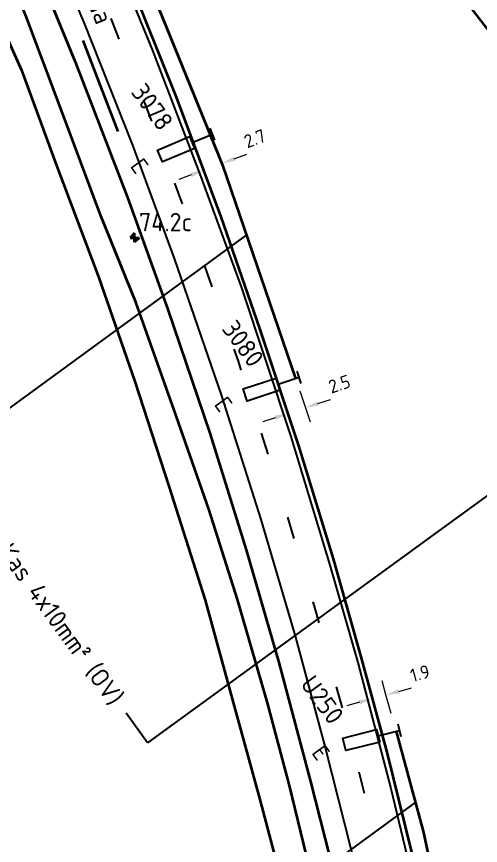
# Model space of a CAD drawing. Header units: metres. Extents: x 134219 to 139080, y 438661 to 444352.
# Drawn here: x 135154.9 to 135218, y 443254.8 to 443367.6 of the extents above; entities that cross this region are included whole.
import ezdxf
from ezdxf.enums import TextEntityAlignment as Align

# ---------------------------------------------------------------- set-up
doc = ezdxf.new("R2010")
doc.units = ezdxf.units.M
doc.linetypes.add('13strp', pattern=[4, 1, -3])
doc.linetypes.add('39strp', pattern=[12, 3, -9])
doc.layers.get('DEFPOINTS').update_dxf_attribs({"color": 193})
for name, color, linetype, lineweight in [('N-WE-KL-ET-T18', 1, 'Continuous', 18), ('N-WE-KL-ET-T25', 7, 'Continuous', 25), ('N-WE-KL-ET_LS_OV_ARMATUUR-S', 7, 'Continuous', 25), ('N-WE-KL-ET_LS_OV_ARMATUUR-T18', 1, 'Continuous', 25), ('N-WE-KL-ET_LS_OV_KABEL-G', 10, 'KL-LS-OV-N', 35), ('N-WE-KL-ET_LS_OV_KABEL-M', 7, 'Continuous', 18), ('N-WE-KL-ET_LS_OV_KABEL-T25', 7, 'Continuous', 25), ('Utd-ondergr-bs', 8, 'Continuous', 35), ('Utd-ondergr-nw', 8, '13strp', 35)]:
    doc.layers.add(name, color=color, linetype=linetype, lineweight=lineweight)
doc.layers.add('N-WE-KL-ET_LS_OV_ARMATUUR-T25', color=2, linetype='Continuous')
doc.layers.add('Utd-weg-bs', color=8, linetype='Continuous')
doc.styles.add('dtm a2ee v011$0$rtw_iso', font='NLCS-ISO.ttf')
doc.styles.add('ISO25', font='NLCS-ISO.ttf')
doc.styles.add('NLCS-ISO', font='NLCS-ISO.ttf')
doc.styles.add('NLCS_18', font='NLCS-ISO.ttf', dxfattribs={"height": 1.799999952316284})
doc.styles.add('NLCS_25', font='NLCS-ISO.ttf', dxfattribs={"height": 2.5})
doc.linetypes.add('KL-LS-OV-N', pattern='A,4,-1,[103,NLCS.SHX,S=0.75,R=0,X=0,Y=0],-1,4,-1.5,["0V",Standard,S=1,R=0,X=0,Y=-0.5],-3', length=14.5)
doc.dimstyles.new('NLCS_t18_pijl_Dimension_l3_h1', dxfattribs={"dimtxt": 1.799999952316284, "dimasz": 1.8, "dimexe": 2, "dimexo": 2, "dimgap": 0.7, "dimtad": 1, "dimdec": 1, "dimzin": 0, "dimdsep": 46, "dimtxsty": 'NLCS_18', "dimcen": 2.5, "dimdle": 2, "dimclrd": 256, "dimclre": 256, "dimclrt": 256, "dimadec": 1, "dimazin": 0, "dimtfac": 1, "dimtdec": 1, "dimtofl": 0, "dimtmove": 1, "dimatfit": 0, "dimfxl": 0, "dimtolj": 1, "dimtzin": 0, "dimlwd": 18, "dimlwe": 18, "dimarcsym": 0})

# ---------------------------------------------------------------- blocks, each defined once
blk = doc.blocks.new('SKL-ET_OV_ARMATUUR_LD_NATRIUM_1x135W-SO')
for points in [[(0, 0.875), (0, -0.875)], [(3, 0), (0, 0)]]:
    blk.add_lwpolyline(points)
blk.add_lwpolyline([(3, 0.875), (7.75, 0.875), (7.75, -0.875), (3, -0.875)], close=True)
at = {"layer": 'N-WE-KL-ET-T18', "linetype": 'ByBlock', "style": 'NLCS-ISO'}
blk.add_attdef('GROEPSNUMMER', text='', height=1.8, dxfattribs=at).set_placement((-2, -4), align=Align.RIGHT)
blk.add_attdef('FASE-AANSLUITING', (10, -4), '', height=1.8, dxfattribs=at)
at = {"layer": 'N-WE-KL-ET-T18', "linetype": 'ByBlock', "style": 'NLCS-ISO', "flags": 1}
for tag, p in [('TYPE_ARMATUUR', (7.764580914155385, -13.45573048555232)), ('TYPE_FABRIKAAT', (7.764580914155385, -17.24024058133071)), ('VERMOGEN_LAMP', (7.764580914155385, -21.0247506771091)), ('SPIEGELSTAND', (7.764580914155385, -24.80926077288748)), ('HOOGTE_LICHTMAST', (7.764580914155385, -28.59377086866587)), ('UITLEGGERHOEK', (7.764580914155385, -32.37828096444426)), ('TYPE_LICHTMAST', (7.764580914155385, -36.16279106022265)), ('BOTSVRIENDELIJK', (7.764580914155385, -39.94730115600103)), ('POSITIE_LICHTMAST', (7.764580914155385, -43.73181125177942)), ('KABELAANSLUITING', (7.764580914155385, -47.51632134755781)), ('VOEDINGSPUNT', (7.764580914155385, -51.30083144333619))]:
    blk.add_attdef(tag, p, '', height=1.8, dxfattribs=at)
at = {"layer": 'N-WE-KL-ET-T25', "linetype": 'ByBlock', "style": 'NLCS-ISO'}
blk.add_attdef('MASTNUMMER', text='', height=2.5, dxfattribs=at).set_placement((4, 3.309930667947768), align=Align.MIDDLE)
at = {"layer": 'N-WE-KL-ET-T25', "linetype": 'ByBlock', "style": 'NLCS-ISO', "flags": 1}
blk.add_attdef('TYPE_SYMBOOL', (7.764580914155385, -10.05561887920129), '', height=2.5, dxfattribs=at)
blk = doc.blocks.new('RVMXE')
at = {"style": 'ISO25'}
blk.add_attdef('E', text='', height=2.25, dxfattribs=at).set_placement((5.5, 2.625), align=Align.MIDDLE)
blk = doc.blocks.new('dtm a2ee v011$0$hecto-flat-76')
at = {"layer": 'Utd-ondergr-bs'}
for p, q in [((0, 0.625), (-0.625, 0)), ((-0.625, 0), (0.625, 0)), ((0, -0.625), (0, 0.625)), ((0.625, 0), (0, -0.625))]:
    blk.add_line(p, q, dxfattribs=at)
blk = doc.blocks.new('*D559')
at = {"layer": 'DEFPOINTS', "color": 0, "transparency": 16777216}
for p in [(135182.8476455158, 443347.618107058), (135182.8476455158, 443347.618107058), (135180.3500866432, 443346.684730291)]:
    blk.add_point(p, dxfattribs=at)
at = {"layer": 'N-WE-KL-ET_LS_OV_KABEL-M', "lineweight": 18, "transparency": 16777216}
for p, q in [((135182.8476455158, 443347.618107058), (135182.1475086376, 443349.4915553097)), ((135180.3500866432, 443346.6847302911), (135179.649949765, 443348.5581785429))]:
    blk.add_line(p, q, dxfattribs=at)
at = {"layer": 'N-WE-KL-ET_LS_OV_KABEL-M', "linetype": 'Continuous', "lineweight": 18, "transparency": 16777216}
for p, q in [((135184.5337489423, 443348.2482302483), (135186.2198523688, 443348.8783534387)), ((135178.6639832167, 443346.0546071008), (135176.9778797901, 443345.4244839105))]:
    blk.add_line(p, q, dxfattribs=at)
at = {"layer": 'N-WE-KL-ET_LS_OV_KABEL-M', "transparency": 16777216}
for points in [[(135184.4287284106, 443348.5292474861), (135184.6387694741, 443347.9672130106), (135182.8476455158, 443347.618107058)], [(135178.5589626849, 443346.3356243386), (135178.7690037484, 443345.7735898631), (135180.3500866432, 443346.6847302911)]]:
    blk.add_solid(points, dxfattribs=at)
at = {"layer": 'N-WE-KL-ET_LS_OV_KABEL-M', "transparency": 16777216, "insert": (135187.3297855396, 443351.0012330504), "char_height": 1.799999952316284, "attachment_point": 5, "rotation": 20.49150121005541, "style": 'NLCS_18'}
blk.add_mtext('\\A1;2.7', dxfattribs=at)
blk = doc.blocks.new('*D560')
at = {"layer": 'DEFPOINTS', "color": 0, "transparency": 16777216}
for p in [(135194.2084884025, 443314.3713439197), (135194.2084884026, 443314.3713439194), (135191.8250498242, 443313.5788573186)]:
    blk.add_point(p, dxfattribs=at)
at = {"layer": 'N-WE-KL-ET_LS_OV_KABEL-M', "linetype": 'Continuous', "lineweight": 18, "transparency": 16777216}
for p, q in [((135195.9165463158, 443314.9392683554), (135197.6246042291, 443315.5071927914)), ((135190.116991911, 443313.0109328823), (135188.4089339978, 443312.4430084464))]:
    blk.add_line(p, q, dxfattribs=at)
at = {"layer": 'N-WE-KL-ET_LS_OV_KABEL-M', "lineweight": 18, "transparency": 16777216}
for p, q in [((135194.2084884026, 443314.3713439194), (135194.8395155537, 443312.4735017936)), ((135191.8250498243, 443313.5788573183), (135192.4560769754, 443311.6810151924))]:
    blk.add_line(p, q, dxfattribs=at)
at = {"layer": 'N-WE-KL-ET_LS_OV_KABEL-M', "transparency": 16777216}
for points in [[(135195.8218922432, 443315.2239446742), (135196.0112003885, 443314.6545920365), (135194.2084884026, 443314.3713439194)], [(135190.0223378384, 443313.2956092012), (135190.2116459837, 443312.7262565634), (135191.8250498243, 443313.5788573183)]]:
    blk.add_solid(points, dxfattribs=at)
at = {"layer": 'N-WE-KL-ET_LS_OV_KABEL-M', "transparency": 16777216, "insert": (135198.8469455799, 443317.5997433144), "char_height": 1.799999952316284, "attachment_point": 5, "rotation": 18.391820656645383, "style": 'NLCS_18'}
blk.add_mtext('\\A1;2.5', dxfattribs=at)
blk = doc.blocks.new('*D561')
at = {"layer": 'DEFPOINTS', "color": 0, "transparency": 16777216}
for p in [(135205.1788441102, 443275.2984076638), (135205.1788441102, 443275.2984076638), (135203.3071145372, 443274.78333992)]:
    blk.add_point(p, dxfattribs=at)
at = {"layer": 'N-WE-KL-ET_LS_OV_KABEL-M', "lineweight": 18, "transparency": 16777216}
for p, q in [((135205.1788441102, 443275.2984076638), (135204.6482034773, 443277.2267283112)), ((135203.3071145372, 443274.78333992), (135202.7764739043, 443276.7116605673))]:
    blk.add_line(p, q, dxfattribs=at)
at = {"layer": 'N-WE-KL-ET_LS_OV_KABEL-M', "linetype": 'Continuous', "lineweight": 18, "transparency": 16777216}
for p, q in [((135206.9143326927, 443275.7759842334), (135208.6498212753, 443276.253560803)), ((135201.5716259546, 443274.3057633505), (135199.8361373721, 443273.8281867809))]:
    blk.add_line(p, q, dxfattribs=at)
at = {"layer": 'N-WE-KL-ET_LS_OV_KABEL-M', "transparency": 16777216}
for points in [[(135206.8347365978, 443276.0652323305), (135206.9939287876, 443275.4867361363), (135205.1788441102, 443275.2984076638)], [(135201.4920298597, 443274.5950114474), (135201.6512220495, 443274.0165152533), (135203.3071145372, 443274.78333992)]]:
    blk.add_solid(points, dxfattribs=at)
at = {"layer": 'N-WE-KL-ET_LS_OV_KABEL-M', "transparency": 16777216, "insert": (135209.8108069194, 443278.2325190819), "char_height": 1.799999952316284, "attachment_point": 5, "rotation": 15.385986915880432, "style": 'NLCS_18'}
blk.add_mtext('\\A1;1.9', dxfattribs=at)

msp = doc.modelspace()

# ---------------------------------------------------------------- linework, layer by layer
at = {"layer": 'N-WE-KL-ET_LS_OV_KABEL-G', "flags": 128}
msp.add_lwpolyline([(135162.2662331638, 443398.2547670613), (135182.9473602562, 443347.372777859), (135192.8806459469, 443318.364888959)], dxfattribs=at)
at = {"layer": 'N-WE-KL-ET_LS_OV_KABEL-G', "extrusion": (0.9650772844328245, 0.2619653318127519, 0), "elevation": 246606.2253730861, "flags": 128}
msp.add_lwpolyline([(392370.704801947, -0.9173790622794673), (392356.6468161223, -1.758525358524438)], dxfattribs=at)
at = {"layer": 'N-WE-KL-ET_LS_OV_KABEL-G', "extrusion": (0.9776125792707706, 0.2104130339393244, 0), "elevation": 225450.2204508212, "flags": 128}
msp.add_lwpolyline([(404883.3990079475, -1.758525358524438), (404850.2282056279, 0)], dxfattribs=at)
at = {"layer": 'N-WE-KL-ET_LS_OV_KABEL-M'}
msp.add_lwpolyline([(135193.4464748811, 443316.66313336), (135194.2084884025, 443314.3713439197)], dxfattribs=at)
at = {"layer": 'N-WE-KL-ET_LS_OV_KABEL-M', "elevation": -0.9173790622794673}
msp.add_lwpolyline([(135205.8804469771, 443272.7488190899), (135205.1788441102, 443275.2984076638)], dxfattribs=at)
at = {"layer": 'N-WE-KL-ET_LS_OV_KABEL-T25'}
for p, q in [((135152.4910371234, 443313.279537819), (135186.2121366533, 443337.8387451169)), ((135241.997661112, 443319.2148440526), (135172.7407392184, 443268.7747597923)), ((135172.7407392178, 443268.774759793), (135169.797155583, 443272.8164568853)), ((135163.9043207215, 443227.6687139943), (135209.1762293834, 443260.640420288))]:
    msp.add_line(p, q, dxfattribs=at)
at = {"layer": 'Utd-ondergr-bs', "flags": 128}
for points in [[(135194.917, 443244.022), (135195.237, 443245.831), (135195.455, 443247.82), (135195.128, 443250.291), (135192.028, 443262.986), (135189.04, 443274.216), (135184.955, 443288.267), (135181.052, 443300.59), (135176.372, 443314.03), (135171.123, 443328.752), (135166.394, 443340.482), (135160.9, 443355.199), (135156.216, 443367.631), (135150.532, 443381.754), (135145.808, 443392.908), (135141.784, 443402.843), (135135.458, 443416.054), (135127.825, 443430.775), (135120.793, 443444.346), (135112.747, 443458.593), (135106.574, 443469.231), (135099.355, 443480.692)], [(135141.3968425001, 443434.6326181691), (135146.978, 443423.729), (135154.106, 443408.906), (135162.644, 443390.23), (135170.133, 443372.805), (135176.636, 443356.623), (135182.71, 443340.37), (135187.982, 443325.137), (135193.284, 443309.191), (135198, 443293.8), (135201.834, 443280.155), (135205.299, 443267.52), (135208.586, 443254.079), (135212.085, 443239.19), (135215.49, 443223.046), (135218.27, 443207.806), (135220.196, 443197.072), (135223.218, 443177.382), (135225.371, 443160.147), (135227.082, 443143.882), (135228.604, 443126.639), (135229.792, 443110.303), (135230.124, 443099.513)], [(135131.7078044306, 443429.6556400209), (135132.856, 443427.503), (135141.632, 443409.67), (135148.914, 443394.067), (135156.569, 443376.807), (135162.901, 443361.436), (135170.011, 443342.961), (135175.507, 443327.721), (135181.202, 443310.916), (135186.158, 443295.043), (135190.588, 443279.692), (135194.886, 443263.531), (135198.808, 443248.2), (135202.925, 443229.962), (135206.173, 443213.355), (135209.231, 443195.988), (135212.114, 443177.691), (135214.268, 443160.692), (135216.134, 443142.601), (135217.453, 443127.266), (135218.531, 443110.218), (135219.028, 443101.035), (135219.378, 443093.496)], [(135149.912, 443372.941), (135155.564, 443360.29), (135160.342, 443347.319), (135166.077, 443332.191), (135171.017, 443317.951), (135175.605, 443303.698), (135180.576, 443288.179), (135184.386, 443274.244), (135188.009, 443261.054), (135190.75, 443250.769), (135192.905, 443240.28), (135196.273, 443227.41), (135198.294, 443218.166), (135200.62, 443206.396), (135202.371, 443193.603), (135204.183, 443181.341), (135205.982, 443164.521), (135207.63, 443149.709), (135209.179, 443137.003), (135209.975, 443122.397), (135210.489, 443109.501), (135210.909, 443096.177), (135211.205, 443088.919)], [(135168.7438268998, 443351.9745505254), (135166.8325043272, 443356.9074927449), (135163.954757241, 443364.3346849423)]]:
    msp.add_lwpolyline(points, dxfattribs=at)
at = {"layer": 'Utd-ondergr-nw', "linetype": 'Continuous', "flags": 128}
msp.add_lwpolyline([(135129.0218212677, 443479.9293278485), (135130.9353203084, 443477.604742586), (135137.1906549257, 443469.9579301783), (135140.6279361492, 443465.7265324105), (135143.4192663678, 443462.2757078832), (135149.6240511122, 443454.5606449374), (135155.8079452165, 443446.8152827673), (135161.9739211999, 443439.0421383316), (135168.1249849724, 443431.2437075377), (135174.2641728054, 443423.422468724), (135180.3945483362, 443415.5808862033), (135186.519199601, 443407.7214138616), (135192.6412360873, 443399.8464988046), (135198.7637858005, 443391.9585850475), (135204.2532852268, 443384.8810987002), (135204.8899567568, 443384.0601619007), (135211.0183522251, 443376.1580881866), (135217.1467476934, 443368.2560144725), (135223.2751431618, 443360.3539407583), (135229.4035386301, 443352.4518670441), (135231.8097090212, 443349.3493035922), (135235.5319340984, 443344.54979333), (135241.6603295667, 443336.6477196158), (135244.1495919057, 443333.4380157711)], dxfattribs=at)
at = {"layer": 'Utd-weg-bs', "flags": 128}
for points in [[(135140.7857700871, 443434.3187279744), (135145.424, 443425.36), (135152.926, 443410.134), (135159.209, 443396.333), (135166.833, 443379.055), (135173.418, 443362.99), (135179.997, 443345.804), (135185.455, 443330.819), (135192.167, 443310.594), (135197.552, 443292.973), (135201.329, 443279.708), (135205.852, 443262.548), (135210.75, 443242.147), (135214.489, 443224.723), (135217.729, 443207.421), (135220.744, 443189.064), (135223.424, 443170.029), (135225.155, 443156.161), (135226.945, 443138.577), (135228.13, 443122.598), (135229.009, 443106.082), (135229.359, 443099.084)], [(135134.3367553224, 443431.0060559288), (135141.974, 443416.007), (135150.07, 443399.032), (135157.523, 443382.165), (135164.068, 443366.807), (135170.668, 443350.103), (135176.358, 443334.673), (135182.764, 443316.131), (135188.149, 443299.145), (135192.861, 443283.171), (135196.946, 443267.963), (135201.201, 443251.143), (135205.304, 443233.214), (135208.824, 443215.786), (135212.066, 443197.535), (135214.428, 443182.257), (135216.514, 443167.19), (135218.398, 443151.358), (135219.997, 443134.365), (135221.125, 443118.932), (135222.045, 443100.454), (135222.247, 443095.102)]]:
    msp.add_lwpolyline(points, dxfattribs=at)
at = {"layer": 'Utd-weg-bs', "linetype": '39strp', "flags": 128}
msp.add_lwpolyline([(135137.5551629268, 443432.6592586723), (135142.842, 443422.41), (135151.304, 443405.138), (135158.529, 443388.992), (135165.009, 443374.052), (135172.409, 443355.649), (135178.445, 443339.485), (135185.051, 443320.716), (135190.25, 443304.475), (135195.685, 443286.415), (135200.353, 443269.312), (135204.555, 443252.724), (135208.851, 443234.274), (135212.231, 443217.109), (135215.31, 443200.085), (135218.134, 443182.03), (135220.598, 443162.399), (135222.584, 443145.496), (135224.065, 443129.221), (135225.139, 443112.749), (135225.793, 443097.088)], dxfattribs=at)

# ---------------------------------------------------------------- block references
at = {"layer": 'N-WE-KL-ET_LS_OV_ARMATUUR-S'}
for p, rotation in [((135181.5664101986, 443351.6039009666), 202.543578517263), ((135193.3600504868, 443318.5225232181), 198.2015171227628), ((135207.0338374024, 443270.4590556456, -0.9173790622794673), 194.1205754868548)]:
    msp.add_blockref('SKL-ET_OV_ARMATUUR_LD_NATRIUM_1x135W-SO', p, dxfattribs=dict(at, rotation=rotation))
at = {"layer": 'N-WE-KL-ET_LS_OV_ARMATUUR-T18'}
ref = msp.add_blockref('RVMXE', (135181.5664101986, 443351.6039009666), dxfattribs=dict(at, rotation=306.0659960422106))
ref.add_attrib('E', 'E', dxfattribs={"layer": '0', "height": 2.25, "rotation": 306.0659960422106, "style": 'ISO25'}).set_placement((135171.637057355, 443347.2734240014), align=Align.MIDDLE)
ref = msp.add_blockref('RVMXE', (135193.3600504868, 443318.5225232181), dxfattribs=dict(at, rotation=306.0659960422106))
ref.add_attrib('E', 'E', dxfattribs={"layer": '0', "height": 2.25, "rotation": 306.0659960422106, "style": 'ISO25'}).set_placement((135183.0559121106, 443314.8505380496), align=Align.MIDDLE)
ref = msp.add_blockref('RVMXE', (135207.0338374024, 443270.4590556456, -0.9173790622794673), dxfattribs=dict(at, rotation=306.0659960422106))
ref.add_attrib('E', 'E', dxfattribs={"layer": '0', "height": 2.25, "rotation": 306.0659960422106, "style": 'ISO25'}).set_placement((135196.3189696719, 443267.4491718505, -0.9173790622794673), align=Align.MIDDLE)
at = {"layer": 'Utd-ondergr-bs'}
msp.add_blockref('dtm a2ee v011$0$hecto-flat-76', (135170.975, 443337.514), dxfattribs=at)

# ---------------------------------------------------------------- texts
at = {"layer": 'N-WE-KL-ET_LS_OV_ARMATUUR-T25', "style": 'ISO25'}
for s, p in [('3078', (135170.3680994613, 443357.3180553346)), ('3080', (135182.7347668062, 443325.1003591324)), ('U250', (135193.4210689608, 443276.7580053241, -0.9173790622794673))]:
    msp.add_text(s, height=2.5, rotation=306.0659960422106, dxfattribs=at).set_placement(p)
at = {"layer": 'N-WE-KL-ET_LS_OV_KABEL-T25', "style": 'NLCS_25'}
for s, p in [('RWS VP G-2 VG-YMvKas 4x10mm² (OV)', (135168.6669423403, 443274.3682998574)), ('RWS OP U-3 VG-YMvKas 4x10mm² (OV) - A27 GROEP U-10', (135159.8305238439, 443233.2622540587))]:
    msp.add_text(s, height=2.5, rotation=306.0659960419652, dxfattribs=at).set_placement(p, align=Align.MIDDLE_RIGHT)
at = {"layer": 'Utd-ondergr-bs', "style": 'dtm a2ee v011$0$rtw_iso'}
msp.add_text('Breda', height=2.5, rotation=291.8520931771044, dxfattribs=at).set_placement((135162.5781989392, 443374.3454731698))
at = {"layer": 'Utd-ondergr-bs', "color": 7, "style": 'dtm a2ee v011$0$rtw_iso'}
msp.add_text('74.2c', height=2.5, dxfattribs=at).set_placement((135171.5664120671, 443338.3822056339))

# ---------------------------------------------------------------- dimensions: what is measured, and where the dimension line sits
at = {"layer": 'N-WE-KL-ET_LS_OV_KABEL-M'}
for base, p1, p2, angle, picture, middle in [((135182.8476455158, 443347.618107058), (135180.3500866432, 443346.684730291), (135182.8476455158, 443347.6181070579), 20.49150121005541, '*D559', (135187.8898950337, 443349.5024744714)), ((135194.2084884026, 443314.3713439194), (135191.8250498242, 443313.5788573186), (135194.2084884025, 443314.3713439198), 18.391820656645383, '*D560', (135199.3517672932, 443316.0814696364)), ((135205.1788441102, 443275.2984076638), (135203.3071145372, 443274.78333992), (135205.1788441102, 443275.2984076638), 15.385986915880427, '*D561', (135210.2353194194, 443276.689862587))]:
    dim = msp.add_linear_dim(base=base, p1=p1, p2=p2, angle=angle, dimstyle='NLCS_t18_pijl_Dimension_l3_h1', dxfattribs=at)
    dim.commit()
    dim.dimension.update_dxf_attribs({"geometry": picture, "text_midpoint": middle, "dimtype": 161})

doc.saveas('drawing.dxf')
